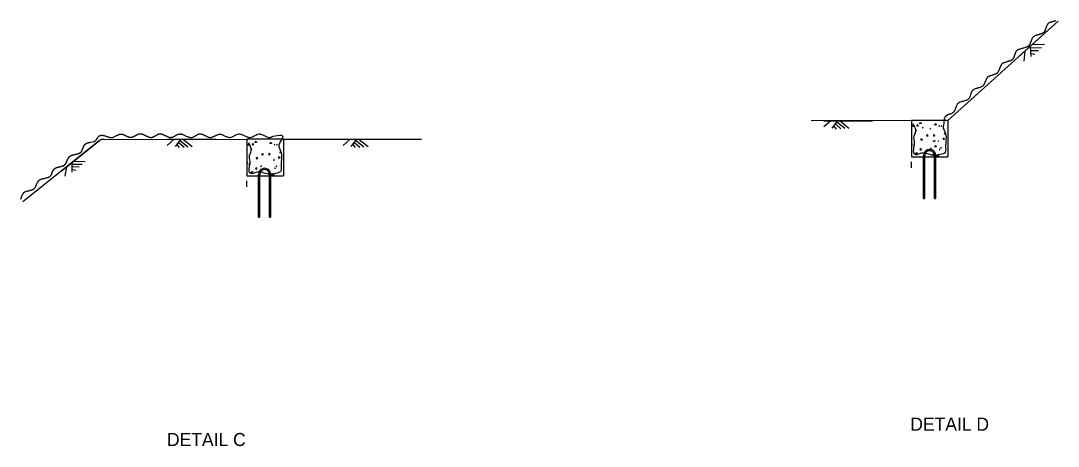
# Model space of a CAD drawing. Extents: x -772.7 to -720.5, y -341.5 to -314.9.
# Drawn here: x -750.66 to -736.42, y -341.17 to -335.33 of the extents above; entities that cross this region are included whole.
import ezdxf

# ---------------------------------------------------------------- set-up
doc = ezdxf.new("R2010")
doc.units = 0
for name, color, linetype in [('ls_AREA-EC-ROLLED-PRODUCT', 7, 'Continuous'), ('mc_SLOPE-PROTECTION', 7, 'Continuous'), ('str_Misc-Steel-A', 7, 'Continuous'), ('wpc_NO-PLOT', 7, 'Continuous'), ('wpc_TEMP-anno', 7, 'Continuous')]:
    doc.layers.add(name, color=color, linetype=linetype)

msp = doc.modelspace()

# ---------------------------------------------------------------- linework, layer by layer
at = {"layer": 'ls_AREA-EC-ROLLED-PRODUCT'}
for p, q in [((-738.408, -336.762), (-738.421, -336.766)), ((-738.418, -336.764), (-738.418, -336.777)), ((-738.418, -336.777), (-738.397, -336.774)), ((-738.397, -336.774), (-738.408, -336.762)), ((-738.353, -336.758), (-738.366, -336.762)), ((-738.363, -336.76), (-738.363, -336.773)), ((-738.363, -336.773), (-738.342, -336.77)), ((-738.342, -336.77), (-738.353, -336.758)), ((-738.326, -336.744), (-738.316, -336.727)), ((-738.299, -336.735), (-738.326, -336.744)), ((-738.319, -336.724), (-738.299, -336.735)), ((-738.292, -336.788), (-738.286, -336.798)), ((-738.292, -336.788), (-738.278, -336.792)), ((-738.286, -336.798), (-738.277, -336.796)), ((-738.277, -336.796), (-738.278, -336.792)), ((-738.177, -336.809), (-738.184, -336.812)), ((-738.183, -336.811), (-738.177, -336.818)), ((-738.177, -336.818), (-738.176, -336.808)), ((-738.176, -336.808), (-738.177, -336.809)), ((-738.121, -336.76), (-738.111, -336.743)), ((-738.094, -336.751), (-738.121, -336.76)), ((-738.113, -336.74), (-738.094, -336.751)), ((-738.054, -336.769), (-738.061, -336.773)), ((-738.06, -336.771), (-738.054, -336.779)), ((-738.054, -336.779), (-738.053, -336.769)), ((-738.053, -336.769), (-738.054, -336.77)), ((-738.024, -336.769), (-738.031, -336.773)), ((-738.029, -336.771), (-738.024, -336.779)), ((-738.024, -336.779), (-738.023, -336.769)), ((-738.023, -336.769), (-738.024, -336.77)), ((-738.368, -336.831), (-738.38, -336.831)), ((-738.379, -336.83), (-738.375, -336.842)), ((-738.375, -336.842), (-738.368, -336.831)), ((-738.298, -336.949), (-738.311, -336.953)), ((-738.308, -336.95), (-738.308, -336.963)), ((-738.308, -336.963), (-738.287, -336.961)), ((-738.287, -336.961), (-738.298, -336.949)), ((-738.219, -336.895), (-738.232, -336.899)), ((-738.23, -336.897), (-738.23, -336.91)), ((-738.23, -336.91), (-738.209, -336.907)), ((-738.209, -336.907), (-738.219, -336.895)), ((-738.126, -336.894), (-738.139, -336.898)), ((-738.137, -336.895), (-738.137, -336.909)), ((-738.137, -336.909), (-738.116, -336.906)), ((-738.116, -336.906), (-738.126, -336.894)), ((-737.993, -336.941), (-738.006, -336.945)), ((-738.003, -336.942), (-738.003, -336.956)), ((-738.003, -336.956), (-737.982, -336.953)), ((-737.982, -336.953), (-737.993, -336.941)), ((-737.982, -336.874), (-737.989, -336.877)), ((-737.988, -336.876), (-737.982, -336.884)), ((-737.982, -336.884), (-737.981, -336.873)), ((-737.981, -336.873), (-737.982, -336.875)), ((-747.53, -337.021), (-747.544, -337.024)), ((-747.541, -337.022), (-747.541, -337.035)), ((-747.541, -337.035), (-747.52, -337.032)), ((-747.52, -337.032), (-747.53, -337.021)), ((-747.491, -337.09), (-747.503, -337.09)), ((-747.502, -337.088), (-747.498, -337.1)), ((-747.498, -337.1), (-747.491, -337.09)), ((-747.475, -337.017), (-747.489, -337.021)), ((-747.486, -337.018), (-747.486, -337.031)), ((-747.486, -337.031), (-747.465, -337.028)), ((-747.465, -337.028), (-747.475, -337.017)), ((-747.449, -337.002), (-747.439, -336.985)), ((-747.422, -336.993), (-747.449, -337.002)), ((-747.441, -336.983), (-747.422, -336.993)), ((-747.244, -337.018), (-747.233, -337.001)), ((-747.216, -337.009), (-747.244, -337.018)), ((-747.236, -336.998), (-747.216, -337.009)), ((-747.177, -337.028), (-747.184, -337.031)), ((-747.182, -337.03), (-747.177, -337.038)), ((-747.177, -337.038), (-747.176, -337.027)), ((-747.176, -337.027), (-747.177, -337.028)), ((-747.146, -337.028), (-747.154, -337.031)), ((-747.152, -337.03), (-747.147, -337.038)), ((-747.147, -337.038), (-747.146, -337.027)), ((-747.146, -337.027), (-747.147, -337.028)), ((-738.427, -337.016), (-738.434, -337.02)), ((-738.432, -337.018), (-738.427, -337.026)), ((-738.427, -337.026), (-738.426, -337.016)), ((-738.426, -337.016), (-738.427, -337.017)), ((-738.403, -337.038), (-738.41, -337.042)), ((-738.409, -337.04), (-738.404, -337.048)), ((-738.404, -337.048), (-738.402, -337.038)), ((-738.402, -337.038), (-738.404, -337.039)), ((-738.306, -337.083), (-738.321, -337.098)), ((-738.321, -337.098), (-738.307, -337.107)), ((-738.3, -337.094), (-738.307, -337.087)), ((-738.307, -337.107), (-738.3, -337.094)), ((-738.169, -337.076), (-738.176, -337.08)), ((-738.175, -337.078), (-738.169, -337.086)), ((-738.169, -337.086), (-738.168, -337.076)), ((-738.168, -337.076), (-738.169, -337.077)), ((-738.114, -336.979), (-738.142, -336.988)), ((-738.141, -336.988), (-738.131, -336.971)), ((-738.132, -336.97), (-738.113, -336.981)), ((-738.105, -337.044), (-738.118, -337.048)), ((-738.116, -337.046), (-738.116, -337.059)), ((-738.116, -337.059), (-738.095, -337.056)), ((-738.095, -337.056), (-738.105, -337.044)), ((-738.065, -336.977), (-738.073, -336.98)), ((-738.071, -336.979), (-738.066, -336.987)), ((-738.066, -336.987), (-738.065, -336.976)), ((-738.065, -336.976), (-738.066, -336.978)), ((-738.05, -337.092), (-738.057, -337.095)), ((-738.056, -337.094), (-738.05, -337.102)), ((-738.05, -337.102), (-738.049, -337.091)), ((-738.049, -337.091), (-738.05, -337.093)), ((-738.029, -337.066), (-738.036, -337.069)), ((-738.035, -337.068), (-738.029, -337.076)), ((-738.029, -337.076), (-738.028, -337.065)), ((-738.028, -337.065), (-738.029, -337.067)), ((-747.421, -337.207), (-747.434, -337.211)), ((-747.431, -337.209), (-747.431, -337.222)), ((-747.431, -337.222), (-747.41, -337.219)), ((-747.41, -337.219), (-747.421, -337.207)), ((-747.342, -337.154), (-747.355, -337.158)), ((-747.353, -337.155), (-747.353, -337.168)), ((-747.353, -337.168), (-747.332, -337.165)), ((-747.332, -337.165), (-747.342, -337.154)), ((-747.249, -337.152), (-747.262, -337.156)), ((-747.26, -337.154), (-747.26, -337.167)), ((-747.26, -337.167), (-747.239, -337.164)), ((-747.239, -337.164), (-747.249, -337.152)), ((-747.188, -337.235), (-747.196, -337.239)), ((-747.194, -337.237), (-747.189, -337.245)), ((-747.189, -337.245), (-747.188, -337.235)), ((-747.188, -337.235), (-747.189, -337.236)), ((-747.116, -337.199), (-747.129, -337.203)), ((-747.126, -337.201), (-747.126, -337.214)), ((-747.126, -337.214), (-747.105, -337.211)), ((-747.105, -337.211), (-747.116, -337.199)), ((-747.105, -337.132), (-747.112, -337.135)), ((-747.11, -337.134), (-747.105, -337.142)), ((-747.105, -337.142), (-747.104, -337.131)), ((-747.104, -337.131), (-747.105, -337.133)), ((-738.383, -337.155), (-738.372, -337.138)), ((-738.355, -337.146), (-738.383, -337.155)), ((-738.375, -337.136), (-738.355, -337.146)), ((-738.129, -337.161), (-738.142, -337.164)), ((-738.139, -337.162), (-738.139, -337.175)), ((-738.139, -337.175), (-738.118, -337.172)), ((-738.118, -337.172), (-738.129, -337.161)), ((-738.088, -337.193), (-738.078, -337.176)), ((-738.061, -337.184), (-738.088, -337.193)), ((-738.08, -337.174), (-738.061, -337.184)), ((-747.549, -337.274), (-747.557, -337.278)), ((-747.555, -337.276), (-747.55, -337.284)), ((-747.55, -337.284), (-747.549, -337.274)), ((-747.549, -337.274), (-747.55, -337.275)), ((-747.526, -337.297), (-747.533, -337.3)), ((-747.532, -337.299), (-747.527, -337.306)), ((-747.527, -337.306), (-747.525, -337.296)), ((-747.525, -337.296), (-747.527, -337.297)), ((-747.428, -337.342), (-747.444, -337.356)), ((-747.444, -337.356), (-747.43, -337.365)), ((-747.423, -337.352), (-747.43, -337.346)), ((-747.43, -337.365), (-747.423, -337.352)), ((-747.362, -337.323), (-747.37, -337.326)), ((-747.368, -337.325), (-747.363, -337.333)), ((-747.363, -337.333), (-747.362, -337.322)), ((-747.362, -337.322), (-747.363, -337.323)), ((-747.173, -337.35), (-747.18, -337.353)), ((-747.178, -337.352), (-747.173, -337.36)), ((-747.173, -337.36), (-747.172, -337.35)), ((-747.172, -337.35), (-747.173, -337.351)), ((-747.152, -337.324), (-747.159, -337.327)), ((-747.158, -337.326), (-747.152, -337.334)), ((-747.152, -337.334), (-747.151, -337.323)), ((-747.151, -337.323), (-747.152, -337.325)), ((-747.506, -337.414), (-747.495, -337.397)), ((-747.478, -337.404), (-747.506, -337.414)), ((-747.498, -337.394), (-747.478, -337.404)), ((-747.252, -337.419), (-747.265, -337.423)), ((-747.262, -337.42), (-747.262, -337.433)), ((-747.262, -337.433), (-747.241, -337.431)), ((-747.241, -337.431), (-747.252, -337.419)), ((-747.211, -337.451), (-747.201, -337.434)), ((-747.184, -337.442), (-747.211, -337.451)), ((-747.203, -337.432), (-747.184, -337.442))]:
    msp.add_line(p, q, dxfattribs=at)
for points, degree in [([(-736.456, -335.328), (-736.466, -335.331), (-736.476, -335.334), (-736.486, -335.337), (-736.5, -335.342), (-736.515, -335.345), (-736.529, -335.349), (-736.536, -335.351), (-736.542, -335.354), (-736.548, -335.358), (-736.554, -335.361), (-736.559, -335.364), (-736.564, -335.369), (-736.571, -335.377), (-736.577, -335.386), (-736.581, -335.396), (-736.585, -335.407), (-736.588, -335.418), (-736.592, -335.428), (-736.596, -335.439), (-736.6, -335.45), (-736.604, -335.461), (-736.607, -335.471), (-736.613, -335.48), (-736.621, -335.487), (-736.625, -335.492), (-736.63, -335.496), (-736.636, -335.499), (-736.642, -335.502), (-736.647, -335.505), (-736.654, -335.507), (-736.667, -335.511), (-736.68, -335.516), (-736.694, -335.52), (-736.707, -335.524), (-736.72, -335.528), (-736.734, -335.532), (-736.743, -335.535), (-736.751, -335.54), (-736.759, -335.546), (-736.762, -335.548), (-736.764, -335.549), (-736.766, -335.552), (-736.774, -335.56), (-736.781, -335.569), (-736.785, -335.579), (-736.789, -335.59), (-736.793, -335.601), (-736.798, -335.611), (-736.802, -335.622), (-736.806, -335.633), (-736.81, -335.644), (-736.814, -335.654), (-736.821, -335.663), (-736.828, -335.672), (-736.833, -335.676), (-736.837, -335.68), (-736.843, -335.683), (-736.848, -335.686), (-736.854, -335.689), (-736.86, -335.691), (-736.869, -335.694), (-736.878, -335.697), (-736.886, -335.699)], 3), ([(-736.886, -335.699), (-736.896, -335.703), (-736.906, -335.706), (-736.917, -335.709), (-736.931, -335.713), (-736.945, -335.717), (-736.959, -335.721), (-736.966, -335.723), (-736.972, -335.726), (-736.978, -335.729), (-736.984, -335.732), (-736.989, -335.736), (-736.994, -335.741), (-737.002, -335.749), (-737.008, -335.758), (-737.011, -335.767), (-737.015, -335.778), (-737.019, -335.789), (-737.022, -335.8), (-737.026, -335.811), (-737.03, -335.822), (-737.034, -335.833), (-737.037, -335.843), (-737.043, -335.851), (-737.051, -335.859), (-737.056, -335.864), (-737.061, -335.867), (-737.066, -335.871), (-737.072, -335.874), (-737.078, -335.877), (-737.084, -335.879), (-737.097, -335.883), (-737.111, -335.887), (-737.124, -335.891), (-737.137, -335.895), (-737.151, -335.9), (-737.164, -335.904), (-737.173, -335.907), (-737.181, -335.912), (-737.19, -335.917), (-737.192, -335.919), (-737.195, -335.921), (-737.197, -335.924), (-737.204, -335.932), (-737.211, -335.94), (-737.215, -335.95), (-737.219, -335.961), (-737.224, -335.972), (-737.228, -335.983), (-737.232, -335.994), (-737.236, -336.005), (-737.241, -336.016), (-737.245, -336.026), (-737.251, -336.035), (-737.259, -336.043), (-737.263, -336.048), (-737.268, -336.052), (-737.273, -336.055), (-737.279, -336.058), (-737.284, -336.061), (-737.29, -336.063), (-737.304, -336.067), (-737.317, -336.071), (-737.33, -336.075), (-737.343, -336.08), (-737.356, -336.084), (-737.368, -336.089), (-737.374, -336.091), (-737.38, -336.094), (-737.385, -336.098), (-737.387, -336.1), (-737.39, -336.102), (-737.392, -336.104), (-737.394, -336.106), (-737.396, -336.109), (-737.398, -336.111), (-737.401, -336.115), (-737.405, -336.119), (-737.407, -336.124), (-737.41, -336.13), (-737.413, -336.136), (-737.415, -336.142), (-737.417, -336.146), (-737.419, -336.15), (-737.421, -336.155), (-737.423, -336.159), (-737.424, -336.163), (-737.427, -336.167), (-737.428, -336.17), (-737.43, -336.173), (-737.432, -336.176)], 3), ([(-737.938, -336.619), (-738.006, -336.661), (-737.977, -336.724), (-738.019, -336.794), (-737.948, -336.889), (-737.977, -337.048), (-737.955, -337.145), (-738.042, -337.167), (-738.146, -337.184), (-738.217, -337.15), (-738.31, -337.141), (-738.351, -337.168), (-738.402, -337.173), (-738.415, -337.101), (-738.38, -337.003), (-738.428, -336.911), (-738.352, -336.847), (-738.412, -336.745)], 3), ([(-749.707, -336.996), (-749.625, -336.983), (-749.613, -336.927), (-749.594, -336.914), (-749.589, -336.91), (-749.584, -336.908), (-749.579, -336.906), (-749.577, -336.905), (-749.574, -336.904), (-749.571, -336.904), (-749.569, -336.903), (-749.566, -336.902), (-749.563, -336.902), (-749.56, -336.901), (-749.557, -336.901), (-749.554, -336.9), (-749.552, -336.9), (-749.549, -336.901), (-749.547, -336.901), (-749.544, -336.901), (-749.542, -336.901), (-749.539, -336.901), (-749.535, -336.901), (-749.53, -336.902), (-749.525, -336.903), (-749.512, -336.908), (-749.498, -336.912), (-749.485, -336.916), (-749.472, -336.92), (-749.458, -336.924), (-749.445, -336.928), (-749.439, -336.93), (-749.432, -336.93), (-749.426, -336.931), (-749.422, -336.931), (-749.419, -336.931), (-749.416, -336.931), (-749.413, -336.931), (-749.41, -336.931), (-749.407, -336.93), (-749.404, -336.929), (-749.402, -336.929), (-749.399, -336.928), (-749.397, -336.927), (-749.394, -336.926), (-749.392, -336.925), (-749.387, -336.923), (-749.382, -336.921), (-749.347, -336.902)], 3), ([(-749.347, -336.902), (-749.342, -336.901), (-749.338, -336.899), (-749.334, -336.897), (-749.328, -336.894), (-749.322, -336.891), (-749.316, -336.889), (-749.311, -336.887), (-749.306, -336.886), (-749.3, -336.885), (-749.297, -336.885), (-749.294, -336.884), (-749.291, -336.884), (-749.288, -336.884), (-749.285, -336.884), (-749.282, -336.884), (-749.276, -336.885), (-749.269, -336.886), (-749.263, -336.888), (-749.251, -336.893), (-749.238, -336.899), (-749.226, -336.904), (-749.213, -336.91), (-749.201, -336.916), (-749.188, -336.921), (-749.182, -336.924), (-749.176, -336.925), (-749.17, -336.927), (-749.164, -336.928), (-749.157, -336.929), (-749.151, -336.928), (-749.141, -336.927), (-749.13, -336.924), (-749.12, -336.92), (-749.109, -336.914), (-749.099, -336.909), (-749.088, -336.904), (-749.078, -336.898), (-749.068, -336.893), (-749.057, -336.888), (-749.047, -336.883), (-749.036, -336.881), (-749.025, -336.88), (-749.022, -336.88), (-749.019, -336.88), (-749.016, -336.88), (-749.006, -336.882), (-748.996, -336.883), (-748.988, -336.887), (-748.975, -336.893), (-748.962, -336.899), (-748.95, -336.905), (-748.937, -336.911), (-748.924, -336.916), (-748.912, -336.922), (-748.906, -336.925), (-748.899, -336.926), (-748.893, -336.928), (-748.887, -336.929), (-748.88, -336.93), (-748.874, -336.93), (-748.864, -336.929), (-748.853, -336.926), (-748.843, -336.921), (-748.833, -336.916), (-748.823, -336.91), (-748.813, -336.905), (-748.803, -336.899), (-748.793, -336.894), (-748.783, -336.888), (-748.774, -336.883), (-748.763, -336.88), (-748.752, -336.88), (-748.746, -336.879), (-748.739, -336.88), (-748.733, -336.882), (-748.726, -336.883), (-748.72, -336.885), (-748.713, -336.888), (-748.703, -336.893), (-748.692, -336.899), (-748.682, -336.904)], 2), ([(-747.198, -336.913), (-747.032, -336.873), (-747.095, -336.977), (-747.14, -337.054), (-747.069, -337.149), (-747.098, -337.307), (-747.076, -337.404), (-747.163, -337.427), (-747.267, -337.444), (-747.338, -337.409), (-747.431, -337.4), (-747.473, -337.428), (-747.523, -337.433), (-747.536, -337.361), (-747.501, -337.262), (-747.55, -337.171), (-747.473, -337.107), (-747.533, -337.005)], 3), ([(-750.23, -337.406), (-750.228, -337.402), (-750.226, -337.398), (-750.224, -337.394), (-750.221, -337.388), (-750.218, -337.382), (-750.214, -337.376), (-750.212, -337.372), (-750.208, -337.368), (-750.205, -337.364), (-750.202, -337.362), (-750.2, -337.36), (-750.198, -337.358), (-750.196, -337.356), (-750.193, -337.354), (-750.191, -337.352), (-750.185, -337.349), (-750.18, -337.346), (-750.173, -337.344), (-750.16, -337.34), (-750.147, -337.336), (-750.134, -337.333), (-750.121, -337.33), (-750.107, -337.327), (-750.094, -337.323), (-750.088, -337.321), (-750.082, -337.319), (-750.076, -337.316), (-750.071, -337.313), (-750.065, -337.31), (-750.061, -337.306), (-750.053, -337.298), (-750.046, -337.289), (-750.041, -337.279), (-750.036, -337.269), (-750.031, -337.258), (-750.027, -337.247), (-750.022, -337.237), (-750.017, -337.226), (-750.012, -337.216), (-750.007, -337.206), (-749.999, -337.198), (-749.992, -337.19), (-749.989, -337.188), (-749.987, -337.186), (-749.984, -337.184), (-749.975, -337.18), (-749.967, -337.175), (-749.957, -337.172), (-749.944, -337.169), (-749.93, -337.166), (-749.917, -337.163), (-749.903, -337.159), (-749.89, -337.156), (-749.876, -337.153), (-749.87, -337.151), (-749.864, -337.148), (-749.858, -337.145), (-749.852, -337.143), (-749.847, -337.139), (-749.842, -337.135), (-749.834, -337.128), (-749.827, -337.12), (-749.823, -337.11), (-749.818, -337.099), (-749.814, -337.089), (-749.81, -337.078), (-749.805, -337.067), (-749.801, -337.057), (-749.796, -337.046), (-749.792, -337.036), (-749.785, -337.028), (-749.777, -337.021), (-749.773, -337.016), (-749.767, -337.013), (-749.761, -337.01), (-749.755, -337.007), (-749.748, -337.005), (-749.741, -337.003), (-749.73, -337), (-749.718, -336.998), (-749.707, -336.996)], 2), ([(-750.664, -337.78), (-750.648, -337.73), (-750.646, -337.726), (-750.644, -337.722), (-750.641, -337.716), (-750.638, -337.71), (-750.635, -337.705), (-750.632, -337.7), (-750.629, -337.696), (-750.625, -337.693), (-750.623, -337.69), (-750.621, -337.688), (-750.618, -337.686), (-750.616, -337.684), (-750.614, -337.682), (-750.611, -337.681), (-750.606, -337.677), (-750.6, -337.674), (-750.594, -337.672), (-750.581, -337.668), (-750.568, -337.665), (-750.555, -337.661), (-750.541, -337.658), (-750.528, -337.655), (-750.515, -337.652), (-750.508, -337.65), (-750.503, -337.647), (-750.497, -337.644), (-750.491, -337.642), (-750.486, -337.638), (-750.481, -337.634), (-750.474, -337.626), (-750.467, -337.618), (-750.462, -337.608), (-750.457, -337.597), (-750.452, -337.586), (-750.447, -337.576), (-750.442, -337.565), (-750.437, -337.555), (-750.432, -337.544), (-750.427, -337.534), (-750.42, -337.526), (-750.412, -337.518), (-750.41, -337.516), (-750.407, -337.514), (-750.405, -337.513), (-750.396, -337.508), (-750.387, -337.503), (-750.378, -337.501), (-750.364, -337.497), (-750.351, -337.494), (-750.337, -337.491), (-750.324, -337.488), (-750.31, -337.484), (-750.297, -337.481), (-750.29, -337.48), (-750.284, -337.477), (-750.278, -337.474), (-750.273, -337.471), (-750.267, -337.468), (-750.263, -337.464), (-750.255, -337.456), (-750.248, -337.448), (-750.244, -337.438), (-750.24, -337.429), (-750.237, -337.423), (-750.23, -337.406)], 3)]:
    msp.add_open_spline(points, degree=degree, dxfattribs=at)
for points in [[(-737.432, -336.176), (-737.439, -336.195), (-737.443, -336.204), (-737.448, -336.212), (-737.462, -336.227), (-737.479, -336.237), (-737.489, -336.241), (-737.499, -336.244), (-737.52, -336.251), (-737.531, -336.254), (-737.541, -336.257), (-737.552, -336.26), (-737.563, -336.263), (-737.582, -336.271), (-737.597, -336.283), (-737.603, -336.288), (-737.607, -336.295), (-737.615, -336.309), (-737.626, -336.342), (-737.637, -336.374), (-737.644, -336.389), (-737.649, -336.395), (-737.655, -336.401), (-737.662, -336.407), (-737.67, -336.412), (-737.687, -336.421), (-737.727, -336.433), (-737.767, -336.445), (-737.781, -336.451), (-737.787, -336.455), (-737.793, -336.459), (-737.8, -336.465), (-737.806, -336.471), (-737.811, -336.478), (-737.819, -336.492), (-737.831, -336.525), (-737.844, -336.558), (-737.852, -336.572), (-737.857, -336.579), (-737.862, -336.585), (-737.869, -336.591), (-737.877, -336.596), (-737.894, -336.605), (-737.933, -336.617), (-737.938, -336.619)], [(-748.682, -336.904), (-748.677, -336.906), (-748.64, -336.923), (-748.621, -336.928), (-748.612, -336.93), (-748.603, -336.93), (-748.595, -336.928), (-748.587, -336.927), (-748.571, -336.921), (-748.54, -336.905), (-748.508, -336.889), (-748.493, -336.884), (-748.485, -336.883), (-748.477, -336.882), (-748.467, -336.882), (-748.46, -336.883), (-748.453, -336.884), (-748.439, -336.889), (-748.401, -336.906), (-748.363, -336.924), (-748.344, -336.929), (-748.335, -336.931), (-748.325, -336.931), (-748.318, -336.93), (-748.31, -336.929), (-748.295, -336.923), (-748.265, -336.906), (-748.234, -336.89), (-748.22, -336.884), (-748.212, -336.882), (-748.204, -336.881), (-748.184, -336.883), (-748.165, -336.89), (-748.155, -336.894), (-748.145, -336.899), (-748.135, -336.904), (-748.125, -336.909), (-748.105, -336.918), (-748.095, -336.923), (-748.085, -336.927), (-748.065, -336.93), (-748.046, -336.928), (-748.036, -336.925), (-748.027, -336.922), (-748.009, -336.913)], [(-748.009, -336.913), (-747.999, -336.909), (-747.987, -336.904), (-747.974, -336.898), (-747.956, -336.89), (-747.941, -336.887), (-747.932, -336.886), (-747.923, -336.886), (-747.904, -336.89), (-747.866, -336.906), (-747.829, -336.923), (-747.81, -336.928), (-747.792, -336.93), (-747.76, -336.921), (-747.729, -336.905), (-747.698, -336.889), (-747.666, -336.882), (-747.657, -336.882), (-747.628, -336.889), (-747.59, -336.906), (-747.552, -336.924), (-747.533, -336.929), (-747.515, -336.931), (-747.484, -336.923), (-747.454, -336.906), (-747.424, -336.89), (-747.393, -336.881), (-747.374, -336.883), (-747.354, -336.89), (-747.314, -336.909), (-747.274, -336.927), (-747.255, -336.93), (-747.235, -336.928), (-747.226, -336.925), (-747.216, -336.922), (-747.198, -336.913)]]:
    msp.add_spline(points, degree=3, dxfattribs=at)
at = {"layer": 'mc_SLOPE-PROTECTION'}
for p, q in [((-736.423, -335.335), (-737.937, -336.696)), ((-736.957, -335.815), (-736.423, -335.335)), ((-736.778, -335.656), (-736.611, -335.649)), ((-736.881, -335.746), (-736.896, -335.882)), ((-736.808, -335.682), (-736.799, -335.818)), ((-736.803, -335.699), (-736.654, -335.693)), ((-736.8, -335.777), (-736.742, -335.786)), ((-736.799, -335.736), (-736.693, -335.736)), ((-738.438, -336.696), (-739.814, -336.701)), ((-739.544, -336.701), (-739.639, -336.786)), ((-739.639, -336.701), (-738.972, -336.701)), ((-739.454, -336.702), (-739.532, -336.801)), ((-739.507, -336.773), (-739.473, -336.815)), ((-739.481, -336.744), (-739.408, -336.811)), ((-739.462, -336.717), (-739.354, -336.805)), ((-739.417, -336.702), (-739.297, -336.801)), ((-737.938, -336.696), (-738.438, -336.696)), ((-738.438, -336.696), (-738.438, -337.196)), ((-737.938, -336.696), (-737.938, -337.196)), ((-749.53, -336.956), (-747.559, -336.96)), ((-748.559, -336.956), (-748.654, -337.04)), ((-748.654, -336.956), (-747.987, -336.956)), ((-748.469, -336.956), (-748.547, -337.056)), ((-748.432, -336.957), (-748.312, -337.055)), ((-747.059, -336.956), (-747.559, -336.956)), ((-747.559, -336.956), (-747.559, -337.456)), ((-747.059, -336.956), (-747.059, -337.456)), ((-747.058, -336.956), (-745.163, -336.956)), ((-746.144, -336.956), (-746.239, -337.04)), ((-746.239, -336.956), (-745.572, -336.956)), ((-746.054, -336.956), (-746.132, -337.056)), ((-746.017, -336.957), (-745.897, -337.055)), ((-749.582, -336.974), (-750.638, -337.813)), ((-750.11, -337.394), (-749.588, -336.979)), ((-748.522, -337.027), (-748.488, -337.069)), ((-748.496, -336.999), (-748.423, -337.065)), ((-748.477, -336.971), (-748.369, -337.06)), ((-746.107, -337.027), (-746.073, -337.069)), ((-746.081, -336.999), (-746.008, -337.065)), ((-746.061, -336.971), (-745.954, -337.06)), ((-738.438, -337.196), (-737.938, -337.196)), ((-750.036, -337.334), (-750.058, -337.46)), ((-749.965, -337.279), (-749.964, -337.406)), ((-749.962, -337.368), (-749.909, -337.379)), ((-749.961, -337.295), (-749.822, -337.298)), ((-749.96, -337.329), (-749.861, -337.336)), ((-749.936, -337.257), (-749.78, -337.259)), ((-747.559, -337.456), (-747.059, -337.456))]:
    msp.add_line(p, q, dxfattribs=at)
msp.add_arc((-749.53, -337.039), 0.0833, 89.9007, 128.4538, dxfattribs=at)
at = {"layer": 'str_Misc-Steel-A'}
for p, q in [((-738.272, -337.768), (-738.272, -337.178)), ((-738.253, -337.768), (-738.253, -337.18)), ((-738.123, -337.768), (-738.123, -337.179)), ((-738.105, -337.768), (-738.105, -337.178)), ((-747.399, -338.026), (-747.399, -337.437)), ((-747.381, -338.026), (-747.381, -337.438)), ((-747.251, -338.026), (-747.251, -337.438)), ((-747.232, -338.026), (-747.232, -337.437)), ((-738.272, -337.768), (-738.253, -337.768)), ((-738.123, -337.768), (-738.105, -337.768)), ((-747.399, -338.026), (-747.381, -338.026)), ((-747.251, -338.026), (-747.232, -338.026))]:
    msp.add_line(p, q, dxfattribs=at)
for centre, radius, start, end in [((-738.188, -337.178), 0.0833, 44.086, 180), ((-738.188, -337.178), 0.065, 359.9994, 180), ((-738.188, -337.178), 0.0833, 359.9994, 44.086), ((-747.316, -337.437), 0.0833, 44.086, 180), ((-747.316, -337.437), 0.065, 359.9994, 180), ((-747.316, -337.437), 0.0833, 359.9994, 44.086)]:
    msp.add_arc(centre, radius, start, end, dxfattribs=at)
at = {"layer": 'wpc_TEMP-anno'}
for p, q in [((-738.438, -337.348), (-738.438, -337.265)), ((-747.559, -337.608), (-747.559, -337.525))]:
    msp.add_line(p, q, dxfattribs=at)

# ---------------------------------------------------------------- texts
at = {"layer": 'wpc_NO-PLOT'}
for s, p in [('DETAIL D', (-738.453, -340.957)), ('DETAIL C', (-748.657, -341.168))]:
    msp.add_text(s, height=0.1795, dxfattribs=at).set_placement(p)

doc.saveas('drawing.dxf')
